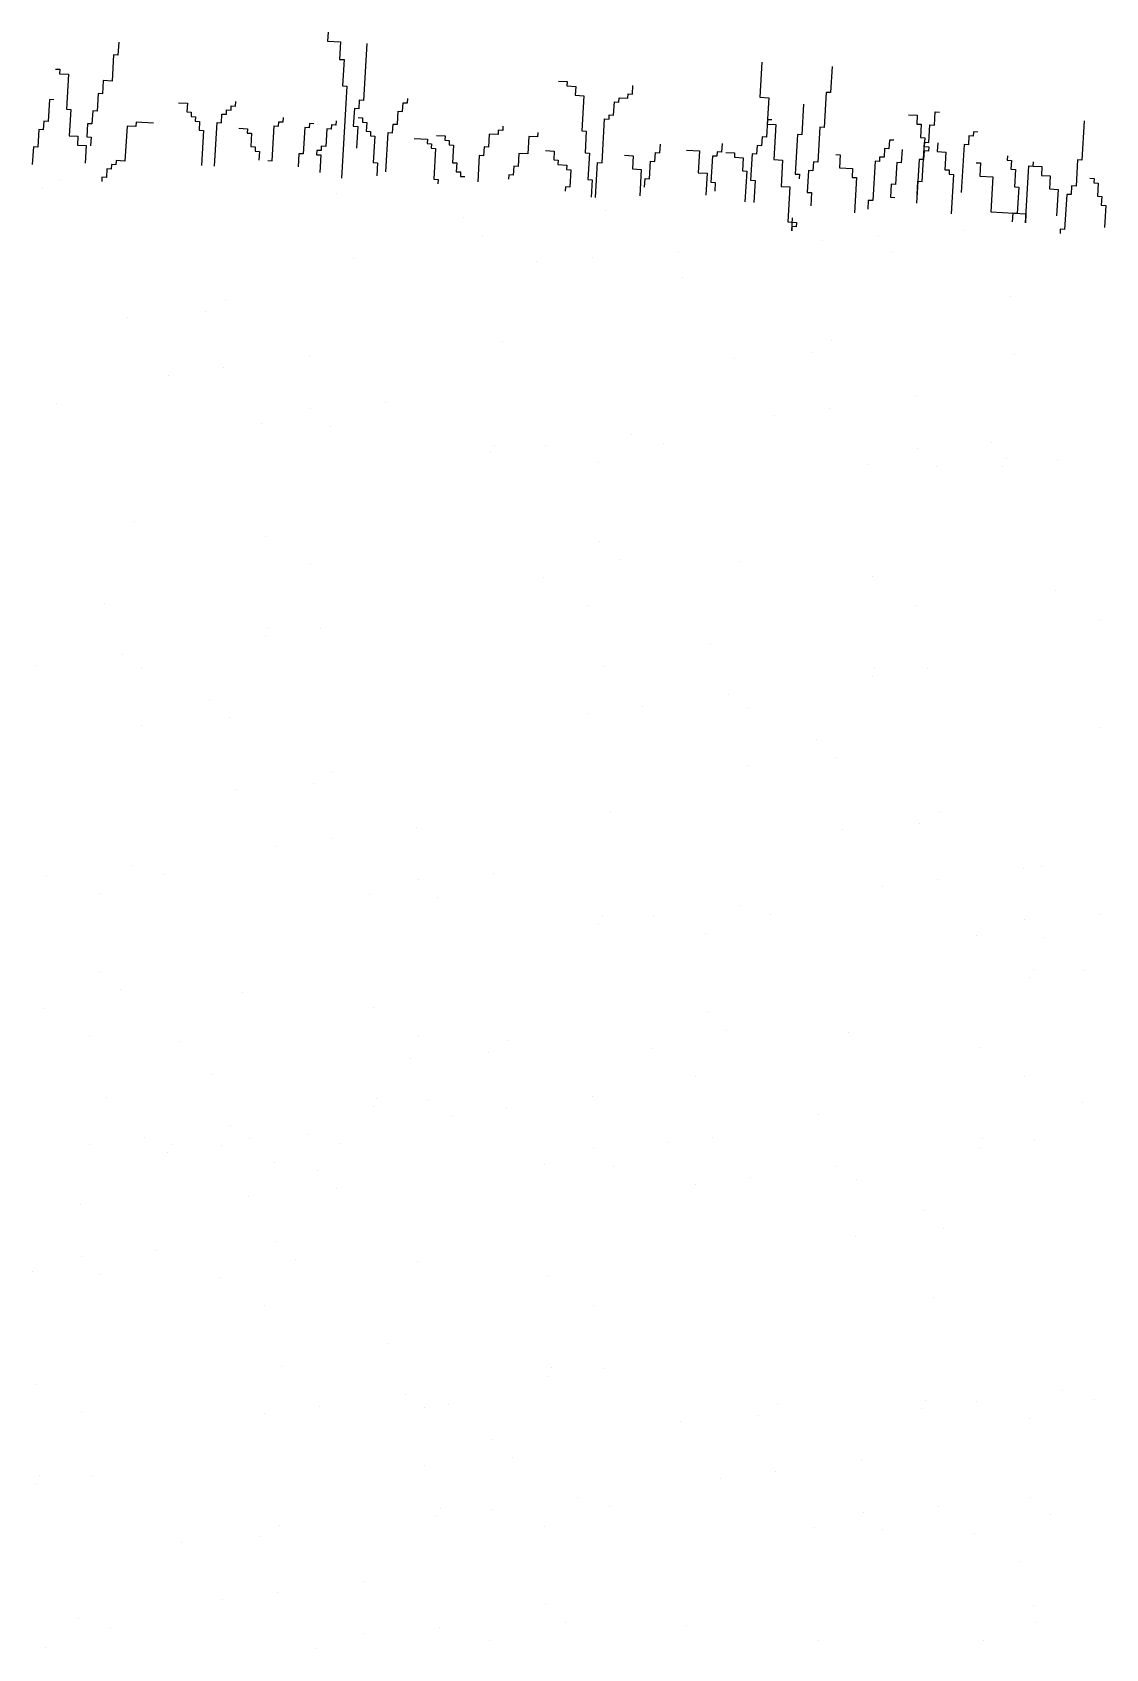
# Model space of a CAD drawing. Extents: x -45948 to -32738, y 12741 to 19047.
# Drawn here: x -41932.6 to -41729.3, y 17543.1 to 17849.2 of the extents above; entities that cross this region are included whole.
import ezdxf

# ---------------------------------------------------------------- set-up
doc = ezdxf.new("R2010")
doc.units = 0
doc.layers.add('TREE', color=3, linetype='CONTINUOUS')

msp = doc.modelspace()

# ---------------------------------------------------------------- linework, layer by layer
at = {"layer": 'TREE', "linetype": 'CONTINUOUS'}
for p, q in [((-41916.20678, 17847.33607), (-41916.35298, 17844.84759)), ((-41876.5745, 17849.16915), (-41876.67196, 17847.51016)), ((-41876.67196, 17847.51016), (-41874.18031, 17847.36378)), ((-41874.18031, 17847.36378), (-41874.37522, 17844.0461)), ((-41869.19641, 17847.07097), (-41869.82989, 17836.28846)), ((-41917.18392, 17844.89641), (-41917.47629, 17839.92005)), ((-41916.35298, 17844.84759), (-41917.18392, 17844.89641)), ((-41874.37522, 17844.0461), (-41873.54428, 17843.99728)), ((-41873.54428, 17843.99728), (-41873.83666, 17839.02063)), ((-41794.39276, 17843.5086), (-41794.78259, 17836.87325)), ((-41928.17698, 17842.21313), (-41927.34604, 17842.16431)), ((-41927.34604, 17842.16431), (-41927.39478, 17841.33482)), ((-41927.39478, 17841.33482), (-41925.73348, 17841.23722)), ((-41925.73348, 17841.23722), (-41926.1233, 17834.60187)), ((-41781.10296, 17842.72782), (-41781.39534, 17837.75117)), ((-41920.11414, 17837.57795), (-41920.30905, 17834.26028)), ((-41919.28378, 17837.52917), (-41920.11414, 17837.57795)), ((-41919.13758, 17840.01765), (-41919.28378, 17837.52917)), ((-41917.47629, 17839.92005), (-41919.13758, 17840.01765)), ((-41873.0063, 17838.97184), (-41874.0296, 17821.55398)), ((-41873.83666, 17839.02063), (-41873.0063, 17838.97184)), ((-41832.94198, 17839.94718), (-41831.28068, 17839.84958)), ((-41831.28068, 17839.84958), (-41831.3294, 17839.02038)), ((-41831.3294, 17839.02038), (-41829.6681, 17838.92278)), ((-41829.6681, 17838.92278), (-41829.76557, 17837.2638)), ((-41829.76557, 17837.2638), (-41828.10485, 17837.16623)), ((-41828.10485, 17837.16623), (-41828.49468, 17830.53088)), ((-41819.79836, 17836.67822), (-41819.74963, 17837.50771)), ((-41819.74963, 17837.50771), (-41818.91927, 17837.45893)), ((-41818.91927, 17837.45893), (-41818.82182, 17839.11762)), ((-41782.22628, 17837.79998), (-41782.61611, 17831.16463)), ((-41781.39534, 17837.75117), (-41782.22628, 17837.79998)), ((-41929.34844, 17836.45606), (-41929.59208, 17832.30889)), ((-41928.51808, 17836.40727), (-41929.34844, 17836.45606)), ((-41926.1233, 17834.60187), (-41925.29295, 17834.55309)), ((-41925.29295, 17834.55309), (-41925.58531, 17829.57672)), ((-41921.14, 17834.3091), (-41921.28618, 17831.82092)), ((-41920.30905, 17834.26028), (-41921.14, 17834.3091)), ((-41904.86158, 17835.8498), (-41903.20028, 17835.7522)), ((-41903.20028, 17835.7522), (-41903.29774, 17834.09322)), ((-41903.29774, 17834.09322), (-41902.46739, 17834.04443)), ((-41902.46739, 17834.04443), (-41902.51612, 17833.21494)), ((-41895.82219, 17833.65403), (-41895.77346, 17834.48352)), ((-41895.77346, 17834.48352), (-41894.9431, 17834.43474)), ((-41894.9431, 17834.43474), (-41894.89437, 17835.26423)), ((-41894.89437, 17835.26423), (-41894.06402, 17835.21545)), ((-41894.06402, 17835.21545), (-41894.0153, 17836.04464)), ((-41871.58865, 17834.72707), (-41871.78356, 17831.4094)), ((-41870.75829, 17834.67829), (-41871.58865, 17834.72707)), ((-41870.66083, 17836.33728), (-41870.75829, 17834.67829)), ((-41869.82989, 17836.28846), (-41870.66083, 17836.33728)), ((-41863.42892, 17831.75092), (-41863.28274, 17834.2391)), ((-41863.28274, 17834.2391), (-41862.4518, 17834.19028)), ((-41862.4518, 17834.19028), (-41862.35434, 17835.84927)), ((-41862.35434, 17835.84927), (-41861.52398, 17835.80048)), ((-41861.52398, 17835.80048), (-41861.47525, 17836.62998)), ((-41822.48552, 17833.50697), (-41822.33933, 17835.99515)), ((-41822.33933, 17835.99515), (-41821.50839, 17835.94633)), ((-41821.50839, 17835.94633), (-41821.45966, 17836.77582)), ((-41821.45966, 17836.77582), (-41819.79836, 17836.67822)), ((-41794.78259, 17836.87325), (-41793.12129, 17836.77565)), ((-41793.12129, 17836.77565), (-41793.41367, 17831.79899)), ((-41786.52542, 17835.55579), (-41786.86653, 17829.74964)), ((-41761.75331, 17831.60336), (-41761.60711, 17834.09183)), ((-41761.60711, 17834.09183), (-41760.77676, 17834.04305)), ((-41930.42244, 17832.35767), (-41930.5199, 17830.69869)), ((-41929.59208, 17832.30889), (-41930.42244, 17832.35767)), ((-41922.11653, 17831.8697), (-41922.26271, 17829.38152)), ((-41921.28618, 17831.82092), (-41922.11653, 17831.8697)), ((-41914.64098, 17831.43051), (-41915.03081, 17824.79516)), ((-41912.97968, 17831.33291), (-41914.64098, 17831.43051)), ((-41912.93095, 17832.1624), (-41912.97968, 17831.33291)), ((-41909.60894, 17831.96723), (-41912.93095, 17832.1624)), ((-41902.51612, 17833.21494), (-41901.68576, 17833.16616)), ((-41901.68576, 17833.16616), (-41901.7345, 17832.33667)), ((-41901.7345, 17832.33667), (-41900.90355, 17832.28785)), ((-41900.90355, 17832.28785), (-41901.001, 17830.62916)), ((-41898.06823, 17823.79861), (-41897.58096, 17832.09265)), ((-41897.58096, 17832.09265), (-41896.7506, 17832.04386)), ((-41896.7506, 17832.04386), (-41896.65314, 17833.70285)), ((-41896.65314, 17833.70285), (-41895.82219, 17833.65403)), ((-41893.47672, 17831.01946), (-41891.81542, 17830.92186)), ((-41887.17322, 17824.82294), (-41886.7834, 17831.45829)), ((-41886.7834, 17831.45829), (-41885.95245, 17831.40947)), ((-41885.95245, 17831.40947), (-41885.90372, 17832.23896)), ((-41885.90372, 17832.23896), (-41885.07336, 17832.19018)), ((-41885.07336, 17832.19018), (-41885.02463, 17833.01967)), ((-41880.96914, 17831.1167), (-41881.26151, 17826.14034)), ((-41880.1382, 17831.06788), (-41880.96914, 17831.1167)), ((-41880.08947, 17831.89737), (-41880.1382, 17831.06788)), ((-41879.25911, 17831.84859), (-41880.08947, 17831.89737)), ((-41875.93652, 17831.65339), (-41875.98525, 17830.8239)), ((-41875.10616, 17831.6046), (-41875.93652, 17831.65339)), ((-41875.05743, 17832.4341), (-41875.10616, 17831.6046)), ((-41871.78356, 17831.4094), (-41870.95321, 17831.36062)), ((-41870.95321, 17831.36062), (-41871.19685, 17827.21345)), ((-41870.85574, 17833.0196), (-41870.0248, 17832.97078)), ((-41870.0248, 17832.97078), (-41870.07353, 17832.14129)), ((-41870.07353, 17832.14129), (-41869.24318, 17832.09251)), ((-41869.24318, 17832.09251), (-41869.34064, 17830.43352)), ((-41864.35675, 17830.14072), (-41864.25928, 17831.7997)), ((-41864.25928, 17831.7997), (-41863.42892, 17831.75092)), ((-41843.4452, 17831.40923), (-41843.49393, 17830.57974)), ((-41824.68225, 17824.48071), (-41824.19496, 17832.77504)), ((-41824.19496, 17832.77504), (-41823.3646, 17832.72626)), ((-41823.3646, 17832.72626), (-41823.31587, 17833.55575)), ((-41823.31587, 17833.55575), (-41822.48552, 17833.50697)), ((-41793.36494, 17832.62849), (-41793.55985, 17829.31081)), ((-41793.41367, 17831.79899), (-41791.75296, 17831.70143)), ((-41792.53458, 17832.5797), (-41793.36494, 17832.62849)), ((-41791.75296, 17831.70143), (-41792.14279, 17825.06608)), ((-41783.44647, 17831.21342), (-41783.83629, 17824.57807)), ((-41782.61611, 17831.16463), (-41783.44647, 17831.21342)), ((-41766.63974, 17833.55515), (-41764.97844, 17833.45754)), ((-41764.97844, 17833.45754), (-41765.07591, 17831.79856)), ((-41765.07591, 17831.79856), (-41764.24497, 17831.74974)), ((-41764.24497, 17831.74974), (-41764.39115, 17829.26156)), ((-41762.77858, 17828.33447), (-41762.58367, 17831.65214)), ((-41762.58367, 17831.65214), (-41761.75331, 17831.60336)), ((-41733.36621, 17832.43268), (-41733.80477, 17824.96784)), ((-41931.35085, 17830.74751), (-41931.54576, 17827.42983)), ((-41930.5199, 17830.69869), (-41931.35085, 17830.74751)), ((-41925.58531, 17829.57672), (-41923.92401, 17829.47912)), ((-41923.92401, 17829.47912), (-41924.02148, 17827.82014)), ((-41922.26271, 17829.38152), (-41921.43236, 17829.33273)), ((-41921.43236, 17829.33273), (-41921.52982, 17827.67375)), ((-41901.001, 17830.62916), (-41900.17065, 17830.58038)), ((-41900.17065, 17830.58038), (-41900.56047, 17823.94503)), ((-41891.81542, 17830.92186), (-41891.86415, 17830.09237)), ((-41891.86415, 17830.09237), (-41891.0338, 17830.04358)), ((-41891.0338, 17830.04358), (-41891.17998, 17827.5554)), ((-41876.81619, 17830.87271), (-41877.01111, 17827.55504)), ((-41875.98525, 17830.8239), (-41876.81619, 17830.87271)), ((-41869.34064, 17830.43352), (-41868.5097, 17830.38471)), ((-41868.5097, 17830.38471), (-41868.55841, 17829.55551)), ((-41868.55841, 17829.55551), (-41867.72806, 17829.50672)), ((-41867.72806, 17829.50672), (-41868.02044, 17824.53007)), ((-41865.62625, 17822.7247), (-41865.18769, 17830.18954)), ((-41865.18769, 17830.18954), (-41864.35675, 17830.14072)), ((-41860.25251, 17829.06753), (-41857.76085, 17828.92115)), ((-41857.76085, 17828.92115), (-41857.80959, 17828.09166)), ((-41857.80959, 17828.09166), (-41856.97864, 17828.04284)), ((-41856.97864, 17828.04284), (-41857.02738, 17827.21335)), ((-41856.05084, 17829.65275), (-41854.38954, 17829.55514)), ((-41854.38954, 17829.55514), (-41854.43826, 17828.72595)), ((-41854.43826, 17828.72595), (-41853.60731, 17828.67713)), ((-41853.60731, 17828.67713), (-41853.65605, 17827.84764)), ((-41846.0349, 17829.89666), (-41846.18108, 17827.40848)), ((-41844.3736, 17829.79906), (-41846.0349, 17829.89666)), ((-41844.32487, 17830.62855), (-41844.3736, 17829.79906)), ((-41843.49393, 17830.57974), (-41844.32487, 17830.62855)), ((-41838.55935, 17829.45747), (-41838.75427, 17826.1398)), ((-41836.89805, 17829.35987), (-41838.55935, 17829.45747)), ((-41836.84932, 17830.18936), (-41836.89805, 17829.35987)), ((-41828.49468, 17830.53088), (-41827.66374, 17830.48206)), ((-41827.66374, 17830.48206), (-41827.90739, 17826.3349)), ((-41813.73849, 17826.33483), (-41813.64105, 17827.99352)), ((-41801.96381, 17828.13983), (-41802.06128, 17826.48085)), ((-41794.39079, 17829.35963), (-41794.48826, 17827.70065)), ((-41793.55985, 17829.31081), (-41794.39079, 17829.35963)), ((-41787.69689, 17829.79842), (-41788.13545, 17822.33358)), ((-41786.86653, 17829.74964), (-41787.69689, 17829.79842)), ((-41770.25413, 17828.77366), (-41770.35158, 17827.11497)), ((-41769.42377, 17828.72487), (-41770.25413, 17828.77366)), ((-41764.39115, 17829.26156), (-41763.56079, 17829.21278)), ((-41764.04808, 17820.91844), (-41763.60952, 17828.38329)), ((-41763.56079, 17829.21278), (-41763.65824, 17827.55409)), ((-41763.60952, 17828.38329), (-41762.77858, 17828.33447)), ((-41761.11787, 17828.2369), (-41761.21532, 17826.57821)), ((-41756.13397, 17827.9441), (-41756.66998, 17818.82056)), ((-41755.30362, 17827.89531), (-41756.13397, 17827.9441)), ((-41755.20615, 17829.5543), (-41755.30362, 17827.89531)), ((-41754.37521, 17829.50548), (-41755.20615, 17829.5543)), ((-41754.32648, 17830.33497), (-41754.37521, 17829.50548)), ((-41753.49612, 17830.28619), (-41754.32648, 17830.33497)), ((-41932.37612, 17827.47862), (-41932.57103, 17824.16094)), ((-41931.54576, 17827.42983), (-41932.37612, 17827.47862)), ((-41924.02148, 17827.82014), (-41922.36018, 17827.72253)), ((-41922.36018, 17827.72253), (-41922.55509, 17824.40486)), ((-41916.69211, 17824.89276), (-41916.74084, 17824.06327)), ((-41915.03081, 17824.79516), (-41916.69211, 17824.89276)), ((-41891.17998, 17827.5554), (-41890.34904, 17827.50658)), ((-41890.34904, 17827.50658), (-41890.39777, 17826.67709)), ((-41890.39777, 17826.67709), (-41889.56741, 17826.62831)), ((-41889.56741, 17826.62831), (-41889.66488, 17824.96932)), ((-41888.00358, 17824.87172), (-41887.17322, 17824.82294)), ((-41882.09186, 17826.18912), (-41882.23806, 17823.70064)), ((-41881.26151, 17826.14034), (-41882.09186, 17826.18912)), ((-41878.72053, 17826.82341), (-41878.76927, 17825.99392)), ((-41878.76927, 17825.99392), (-41877.93891, 17825.94513)), ((-41877.89018, 17826.77462), (-41878.72053, 17826.82341)), ((-41877.93891, 17825.94513), (-41878.13382, 17822.62746)), ((-41877.84146, 17827.60382), (-41877.89018, 17826.77462)), ((-41877.01111, 17827.55504), (-41877.84146, 17827.60382)), ((-41857.02738, 17827.21335), (-41856.19702, 17827.16456)), ((-41856.19702, 17827.16456), (-41856.53812, 17821.35871)), ((-41853.65605, 17827.84764), (-41852.82569, 17827.79885)), ((-41852.82569, 17827.79885), (-41853.0206, 17824.48118)), ((-41847.93926, 17825.84706), (-41848.23162, 17820.8707)), ((-41847.1089, 17825.79828), (-41847.93926, 17825.84706)), ((-41847.01144, 17827.45726), (-41847.1089, 17825.79828)), ((-41846.18108, 17827.40848), (-41847.01144, 17827.45726)), ((-41840.41556, 17826.2374), (-41840.56174, 17823.74922)), ((-41838.75427, 17826.1398), (-41840.41556, 17826.2374)), ((-41835.38294, 17826.77409), (-41833.72164, 17826.67649)), ((-41833.72164, 17826.67649), (-41833.8191, 17825.0175)), ((-41833.8191, 17825.0175), (-41832.98875, 17824.96872)), ((-41832.98875, 17824.96872), (-41833.03746, 17824.13952)), ((-41827.90739, 17826.3349), (-41827.07703, 17826.28611)), ((-41827.07703, 17826.28611), (-41827.36941, 17821.30946)), ((-41820.43184, 17825.89571), (-41818.77054, 17825.79811)), ((-41818.77054, 17825.79811), (-41818.91672, 17823.30992)), ((-41814.66632, 17824.72463), (-41814.56885, 17826.38361)), ((-41814.56885, 17826.38361), (-41813.73849, 17826.33483)), ((-41808.70588, 17826.87122), (-41806.21423, 17826.72484)), ((-41806.21423, 17826.72484), (-41806.45786, 17822.57796)), ((-41803.77129, 17825.74925), (-41804.06367, 17820.7726)), ((-41802.94035, 17825.70044), (-41803.77129, 17825.74925)), ((-41802.89163, 17826.52963), (-41802.94035, 17825.70044)), ((-41802.06128, 17826.48085), (-41802.89163, 17826.52963)), ((-41801.23033, 17826.43203), (-41799.56904, 17826.33443)), ((-41799.56904, 17826.33443), (-41799.61775, 17825.50523)), ((-41799.61775, 17825.50523), (-41797.95704, 17825.40767)), ((-41797.95704, 17825.40767), (-41798.10324, 17822.91919)), ((-41796.24702, 17826.13926), (-41796.53939, 17821.1629)), ((-41795.41608, 17826.09044), (-41796.24702, 17826.13926)), ((-41795.31862, 17827.74943), (-41795.41608, 17826.09044)), ((-41794.48826, 17827.70065), (-41795.31862, 17827.74943)), ((-41792.14279, 17825.06608), (-41790.48149, 17824.96848)), ((-41790.48149, 17824.96848), (-41790.77387, 17819.99182)), ((-41780.41683, 17826.04159), (-41779.58589, 17825.99277)), ((-41779.58589, 17825.99277), (-41779.73207, 17823.50459)), ((-41772.11034, 17825.55358), (-41772.15908, 17824.72409)), ((-41771.27999, 17825.5048), (-41772.11034, 17825.55358)), ((-41771.18252, 17827.16378), (-41771.27999, 17825.5048)), ((-41770.35158, 17827.11497), (-41771.18252, 17827.16378)), ((-41767.85992, 17826.96858), (-41768.00612, 17824.48011)), ((-41764.63479, 17825.11439), (-41765.12209, 17816.82006)), ((-41763.80444, 17825.06561), (-41764.63479, 17825.11439)), ((-41763.70697, 17826.72459), (-41763.80444, 17825.06561)), ((-41762.87603, 17826.67578), (-41763.70697, 17826.72459)), ((-41763.65824, 17827.55409), (-41762.8273, 17827.50527)), ((-41762.8273, 17827.50527), (-41762.87603, 17826.67578)), ((-41761.21532, 17826.57821), (-41759.55402, 17826.48061)), ((-41759.55402, 17826.48061), (-41759.74893, 17823.16293)), ((-41747.92551, 17825.79743), (-41747.97425, 17824.96794)), ((-41747.97425, 17824.96794), (-41747.14331, 17824.91912)), ((-41747.14331, 17824.91912), (-41747.24077, 17823.26014)), ((-41734.63571, 17825.01665), (-41734.92809, 17820.04)), ((-41733.80477, 17824.96784), (-41734.63571, 17825.01665)), ((-41918.45087, 17823.33138), (-41918.54832, 17821.67269)), ((-41917.61993, 17823.28256), (-41918.45087, 17823.33138)), ((-41917.5712, 17824.11205), (-41917.61993, 17823.28256)), ((-41916.74084, 17824.06327), (-41917.5712, 17824.11205)), ((-41868.02044, 17824.53007), (-41867.1895, 17824.48125)), ((-41867.1895, 17824.48125), (-41867.33568, 17821.99307)), ((-41853.0206, 17824.48118), (-41852.19025, 17824.43239)), ((-41852.19025, 17824.43239), (-41852.28771, 17822.77341)), ((-41852.28771, 17822.77341), (-41851.45677, 17822.72459)), ((-41851.45677, 17822.72459), (-41851.5055, 17821.8951)), ((-41851.5055, 17821.8951), (-41850.67515, 17821.84632)), ((-41842.31992, 17822.1878), (-41842.36866, 17821.35831)), ((-41841.48957, 17822.13902), (-41842.31992, 17822.1878)), ((-41841.3921, 17823.798), (-41841.48957, 17822.13902)), ((-41840.56174, 17823.74922), (-41841.3921, 17823.798)), ((-41833.03746, 17824.13952), (-41831.37616, 17824.04192)), ((-41831.37616, 17824.04192), (-41831.4249, 17823.21243)), ((-41831.4249, 17823.21243), (-41830.59395, 17823.16361)), ((-41830.59395, 17823.16361), (-41830.78887, 17819.84593)), ((-41825.90302, 17817.89418), (-41825.5132, 17824.52953)), ((-41825.5132, 17824.52953), (-41824.68225, 17824.48071)), ((-41818.91672, 17823.30992), (-41817.25601, 17823.21236)), ((-41817.25601, 17823.21236), (-41817.54838, 17818.2357)), ((-41815.69217, 17821.45577), (-41815.49726, 17824.77345)), ((-41815.49726, 17824.77345), (-41814.66632, 17824.72463)), ((-41806.45786, 17822.57796), (-41804.79656, 17822.48036)), ((-41804.79656, 17822.48036), (-41805.04021, 17818.3332)), ((-41798.10324, 17822.91919), (-41797.27229, 17822.87037)), ((-41797.27229, 17822.87037), (-41797.61339, 17817.06452)), ((-41788.13545, 17822.33358), (-41787.30509, 17822.2848)), ((-41787.30509, 17822.2848), (-41787.35381, 17821.4556)), ((-41785.59506, 17823.01669), (-41785.83871, 17818.86952)), ((-41784.7647, 17822.9679), (-41785.59506, 17823.01669)), ((-41784.66724, 17824.62689), (-41784.7647, 17822.9679)), ((-41783.83629, 17824.57807), (-41784.66724, 17824.62689)), ((-41779.73207, 17823.50459), (-41777.24042, 17823.35821)), ((-41777.24042, 17823.35821), (-41777.33788, 17821.69922)), ((-41772.99002, 17824.77291), (-41773.42858, 17817.30807)), ((-41772.15908, 17824.72409), (-41772.99002, 17824.77291)), ((-41768.83648, 17824.52889), (-41769.08011, 17820.38202)), ((-41768.00612, 17824.48011), (-41768.83648, 17824.52889)), ((-41759.74893, 17823.16293), (-41758.91799, 17823.11412)), ((-41758.91799, 17823.11412), (-41758.96672, 17822.28462)), ((-41758.96672, 17822.28462), (-41758.13637, 17822.23584)), ((-41758.13637, 17822.23584), (-41758.57493, 17814.771)), ((-41753.83723, 17824.48004), (-41753.00629, 17824.43122)), ((-41753.00629, 17824.43122), (-41753.15247, 17821.94304)), ((-41753.15247, 17821.94304), (-41750.66082, 17821.79665)), ((-41750.66082, 17821.79665), (-41751.05064, 17815.1613)), ((-41747.24077, 17823.26014), (-41746.41041, 17823.21135)), ((-41746.41041, 17823.21135), (-41746.60533, 17819.89368)), ((-41744.5035, 17813.11195), (-41743.87003, 17823.89446)), ((-41743.87003, 17823.89446), (-41743.03908, 17823.84564)), ((-41743.03908, 17823.84564), (-41742.99035, 17824.67514)), ((-41743.03908, 17823.84564), (-41741.37779, 17823.74804)), ((-41741.37779, 17823.74804), (-41741.47523, 17822.08935)), ((-41741.47523, 17822.08935), (-41739.81394, 17821.99175)), ((-41739.81394, 17821.99175), (-41739.96013, 17819.50327)), ((-41930.73518, 17819.54437), (-41930.73518, 17819.54437)), ((-41927.33759, 17821.10321), (-41927.33759, 17821.10321)), ((-41919.37868, 17821.72147), (-41919.42741, 17820.89198)), ((-41918.54832, 17821.67269), (-41919.37868, 17821.72147)), ((-41875.03672, 17818.69944), (-41875.03672, 17818.69944)), ((-41856.53812, 17821.35871), (-41855.70717, 17821.30989)), ((-41855.70717, 17821.30989), (-41855.75591, 17820.4804)), ((-41831.61981, 17819.89475), (-41831.66854, 17819.06526)), ((-41830.78887, 17819.84593), (-41831.61981, 17819.89475)), ((-41827.36941, 17821.30946), (-41826.53847, 17821.26064)), ((-41826.53847, 17821.26064), (-41826.73338, 17817.94296)), ((-41816.61999, 17819.84557), (-41816.52253, 17821.50456)), ((-41816.52253, 17821.50456), (-41815.69217, 17821.45577)), ((-41804.06367, 17820.7726), (-41803.23273, 17820.72378)), ((-41803.23273, 17820.72378), (-41803.33019, 17819.06479)), ((-41796.53939, 17821.1629), (-41795.70844, 17821.11408)), ((-41795.70844, 17821.11408), (-41795.95209, 17816.96691)), ((-41790.77387, 17819.99182), (-41789.11257, 17819.89422)), ((-41789.11257, 17819.89422), (-41789.5024, 17813.25887)), ((-41785.83871, 17818.86952), (-41785.00835, 17818.82074)), ((-41785.00835, 17818.82074), (-41785.15453, 17816.33256)), ((-41777.33788, 17821.69922), (-41776.50694, 17821.6504)), ((-41776.50694, 17821.6504), (-41776.89677, 17815.01506)), ((-41769.91105, 17820.43083), (-41770.05725, 17817.94236)), ((-41769.08011, 17820.38202), (-41769.91105, 17820.43083)), ((-41765.02462, 17818.47905), (-41764.87844, 17820.96723)), ((-41764.87844, 17820.96723), (-41764.04808, 17820.91844)), ((-41746.60533, 17819.89368), (-41745.77439, 17819.84486)), ((-41745.77439, 17819.84486), (-41746.06675, 17814.8685)), ((-41739.96013, 17819.50327), (-41738.29942, 17819.40571)), ((-41738.29942, 17819.40571), (-41738.59178, 17814.42934)), ((-41735.75845, 17820.08878), (-41735.8559, 17818.43009)), ((-41734.92809, 17820.04), (-41735.75845, 17820.08878)), ((-41732.33897, 17821.55259), (-41731.50803, 17821.50378)), ((-41731.50803, 17821.50378), (-41731.55676, 17820.67428)), ((-41731.55676, 17820.67428), (-41730.72641, 17820.6255)), ((-41730.72641, 17820.6255), (-41730.87259, 17818.13732)), ((-41774.25893, 17817.35685), (-41774.35638, 17815.69816)), ((-41773.42858, 17817.30807), (-41774.25893, 17817.35685)), ((-41770.05725, 17817.94236), (-41769.22631, 17817.89354)), ((-41736.68684, 17818.47891), (-41737.07668, 17811.84327)), ((-41735.8559, 17818.43009), (-41736.68684, 17818.47891)), ((-41730.87259, 17818.13732), (-41730.04165, 17818.0885)), ((-41730.04165, 17818.0885), (-41730.13911, 17816.42952)), ((-41730.13911, 17816.42952), (-41729.30875, 17816.38073)), ((-41729.30875, 17816.38073), (-41729.5524, 17812.23357)), ((-41850.88424, 17814.16451), (-41850.88424, 17814.16451)), ((-41823.97738, 17815.45389), (-41823.97738, 17815.45389)), ((-41789.5024, 17813.25887), (-41787.8411, 17813.16127)), ((-41788.76892, 17811.55107), (-41788.62272, 17814.03954)), ((-41787.8411, 17813.16127), (-41787.88983, 17812.33177)), ((-41751.05064, 17815.1613), (-41744.40604, 17814.77093)), ((-41746.89769, 17814.91732), (-41746.99516, 17813.25833)), ((-41746.06675, 17814.8685), (-41746.89769, 17814.91732)), ((-41744.40604, 17814.77093), (-41744.5035, 17813.11195)), ((-41847.40231, 17810.57617), (-41847.40231, 17810.57617)), ((-41788.72019, 17812.38056), (-41788.76892, 17811.55107)), ((-41787.88983, 17812.33177), (-41788.72019, 17812.38056)), ((-41782.88168, 17809.69547), (-41782.88168, 17809.69547)), ((-41772.40905, 17810.45309), (-41772.40905, 17810.45309)), ((-41756.05179, 17811.63642), (-41756.05179, 17811.63642)), ((-41737.90704, 17811.89205), (-41737.95576, 17811.06285)), ((-41737.07668, 17811.84327), (-41737.90704, 17811.89205)), ((-41826.56751, 17806.53512), (-41826.56751, 17806.53512)), ((-41810.21026, 17807.71845), (-41810.21026, 17807.71845)), ((-41769.91907, 17807.63637), (-41769.91907, 17807.63637)), ((-41871.67638, 17806.29649), (-41871.67638, 17806.29649)), ((-41837.04014, 17805.7775), (-41837.04014, 17805.7775)), ((-41809.49411, 17802.75664), (-41809.49411, 17802.75664)), ((-41896.05357, 17798.41946), (-41896.05357, 17798.41946)), ((-41747.31185, 17799.2168), (-41747.31185, 17799.2168)), ((-41914.49141, 17795.08307), (-41914.49141, 17795.08307)), ((-41899.77846, 17796.22665), (-41899.77846, 17796.22665)), ((-41843.49738, 17790.65984), (-41843.49738, 17790.65984)), ((-41784.93943, 17788.58021), (-41784.93943, 17788.58021)), ((-41781.21454, 17790.77302), (-41781.21454, 17790.77302)), ((-41746.52198, 17788.11103), (-41746.52198, 17788.11103)), ((-41896.41095, 17785.63992), (-41896.41095, 17785.63992)), ((-41880.15126, 17787.78054), (-41880.15126, 17787.78054)), ((-41799.65238, 17787.43663), (-41799.65238, 17787.43663)), ((-41906.82112, 17784.26939), (-41906.82112, 17784.26939)), ((-41927.97431, 17778.96349), (-41927.97431, 17778.96349)), ((-41865.69148, 17779.07668), (-41865.69148, 17779.07668)), ((-41765.31223, 17780.13411), (-41765.31223, 17780.13411)), ((-41879.87197, 17777.98571), (-41879.87197, 17777.98571)), ((-41791.9821, 17776.62295), (-41791.9821, 17776.62295)), ((-41781.57192, 17777.99348), (-41781.57192, 17777.99348)), ((-41889.1136, 17775.05295), (-41889.1136, 17775.05295)), ((-41876.18559, 17774.60776), (-41876.18559, 17774.60776)), ((-41819.14769, 17773.04653), (-41819.14769, 17773.04653)), ((-41845.06196, 17771.0267), (-41845.06196, 17771.0267)), ((-41835.40738, 17770.9059), (-41835.40738, 17770.9059)), ((-41813.13529, 17771.31705), (-41813.13529, 17771.31705)), ((-41765.03294, 17770.33927), (-41765.03294, 17770.33927)), ((-41750.85245, 17771.43024), (-41750.85245, 17771.43024)), ((-41845.81755, 17769.53538), (-41845.81755, 17769.53538)), ((-41825.43637, 17767.65189), (-41825.43637, 17767.65189)), ((-41774.27457, 17767.40651), (-41774.27457, 17767.40651)), ((-41761.34656, 17766.96132), (-41761.34656, 17766.96132)), ((-41748.84215, 17766.98656), (-41748.84215, 17766.98656)), ((-41748.08657, 17768.47788), (-41748.08657, 17768.47788)), ((-41738.43198, 17768.35709), (-41738.43198, 17768.35709)), ((-41913.23154, 17756.5466), (-41913.23154, 17756.5466)), ((-41888.33492, 17753.71041), (-41888.33492, 17753.71041)), ((-41825.15548, 17752.78576), (-41825.15548, 17752.78576)), ((-41879.901, 17748.33742), (-41879.901, 17748.33742)), ((-41821.46909, 17749.40781), (-41821.46909, 17749.40781)), ((-41798.39252, 17748.90016), (-41798.39252, 17748.90016)), ((-41835.77872, 17745.95079), (-41835.77872, 17745.95079)), ((-41773.49589, 17746.06397), (-41773.49589, 17746.06397)), ((-41738.80333, 17743.40198), (-41738.80333, 17743.40198)), ((-41918.90837, 17741.11032), (-41918.90837, 17741.11032)), ((-41827.34481, 17740.5778), (-41827.34481, 17740.5778)), ((-41765.06197, 17740.69098), (-41765.06197, 17740.69098)), ((-41887.85374, 17736.51647), (-41887.85374, 17736.51647)), ((-41877.97103, 17736.28457), (-41877.97103, 17736.28457)), ((-41730.36941, 17738.02898), (-41730.36941, 17738.02898)), ((-41888.3812, 17734.91404), (-41888.3812, 17734.91404)), ((-41804.06934, 17733.46388), (-41804.06934, 17733.46388)), ((-41915.54679, 17731.33762), (-41915.54679, 17731.33762)), ((-41931.80649, 17729.19699), (-41931.80649, 17729.19699)), ((-41911.82175, 17728.88145), (-41911.82175, 17728.88145)), ((-41824.1765, 17729.11541), (-41824.1765, 17729.11541)), ((-41773.54217, 17727.2676), (-41773.54217, 17727.2676)), ((-41773.01471, 17728.87003), (-41773.01471, 17728.87003)), ((-41763.132, 17728.63813), (-41763.132, 17728.63813)), ((-41899.00188, 17722.86939), (-41899.00188, 17722.86939)), ((-41816.96746, 17721.55055), (-41816.96746, 17721.55055)), ((-41800.70776, 17723.69118), (-41800.70776, 17723.69118)), ((-41796.98272, 17721.23501), (-41796.98272, 17721.23501)), ((-41911.97168, 17718.01012), (-41911.97168, 17718.01012)), ((-41895.3155, 17719.49143), (-41895.3155, 17719.49143)), ((-41827.37763, 17720.18003), (-41827.37763, 17720.18003)), ((-41784.16286, 17715.22295), (-41784.16286, 17715.22295)), ((-41730.40223, 17717.63122), (-41730.40223, 17717.63122)), ((-41780.47647, 17711.84499), (-41780.47647, 17711.84499)), ((-41875.63772, 17709.21121), (-41875.63772, 17709.21121)), ((-41797.13265, 17710.36368), (-41797.13265, 17710.36368)), ((-41894.07556, 17705.87483), (-41894.07556, 17705.87483)), ((-41879.36261, 17707.0184), (-41879.36261, 17707.0184)), ((-41823.08152, 17701.45159), (-41823.08152, 17701.45159)), ((-41764.52358, 17699.37196), (-41764.52358, 17699.37196)), ((-41760.79869, 17701.56477), (-41760.79869, 17701.56477)), ((-41875.9951, 17696.43167), (-41875.9951, 17696.43167)), ((-41859.7354, 17698.5723), (-41859.7354, 17698.5723)), ((-41779.23653, 17698.22839), (-41779.23653, 17698.22839)), ((-41886.40527, 17695.06114), (-41886.40527, 17695.06114)), ((-41913.57086, 17691.48473), (-41913.57086, 17691.48473)), ((-41744.89638, 17690.92586), (-41744.89638, 17690.92586)), ((-41741.41811, 17691.25634), (-41741.41811, 17691.25634)), ((-41929.83056, 17689.3441), (-41929.83056, 17689.3441)), ((-41907.55846, 17689.75525), (-41907.55846, 17689.75525)), ((-41859.45612, 17688.77746), (-41859.45612, 17688.77746)), ((-41845.27562, 17689.86843), (-41845.27562, 17689.86843)), ((-41771.56624, 17687.4147), (-41771.56624, 17687.4147)), ((-41761.15607, 17688.78523), (-41761.15607, 17688.78523)), ((-41919.85954, 17686.09008), (-41919.85954, 17686.09008)), ((-41868.69775, 17685.8447), (-41868.69775, 17685.8447)), ((-41855.76973, 17685.39951), (-41855.76973, 17685.39951)), ((-41824.64611, 17681.81845), (-41824.64611, 17681.81845)), ((-41814.99153, 17681.69766), (-41814.99153, 17681.69766)), ((-41798.73183, 17683.83829), (-41798.73183, 17683.83829)), ((-41792.71943, 17682.10881), (-41792.71943, 17682.10881)), ((-41744.61709, 17681.13102), (-41744.61709, 17681.13102)), ((-41730.4366, 17682.22199), (-41730.4366, 17682.22199)), ((-41825.4017, 17680.32713), (-41825.4017, 17680.32713)), ((-41805.02051, 17678.44364), (-41805.02051, 17678.44364)), ((-41753.85872, 17678.19826), (-41753.85872, 17678.19826)), ((-41740.9307, 17677.75307), (-41740.9307, 17677.75307)), ((-41919.57865, 17671.22395), (-41919.57865, 17671.22395)), ((-41743.73829, 17670.13188), (-41743.73829, 17670.13188)), ((-41742.9827, 17671.6232), (-41742.9827, 17671.6232)), ((-41733.32812, 17671.5024), (-41733.32812, 17671.5024)), ((-41915.89226, 17667.846), (-41915.89226, 17667.846)), ((-41892.81569, 17667.33835), (-41892.81569, 17667.33835)), ((-41930.2019, 17664.38898), (-41930.2019, 17664.38898)), ((-41867.91906, 17664.50216), (-41867.91906, 17664.50216)), ((-41804.73962, 17663.57751), (-41804.73962, 17663.57751)), ((-41801.05324, 17660.19956), (-41801.05324, 17660.19956)), ((-41777.97666, 17659.69191), (-41777.97666, 17659.69191)), ((-41921.76799, 17659.01599), (-41921.76799, 17659.01599)), ((-41904.74494, 17658.12177), (-41904.74494, 17658.12177)), ((-41859.48515, 17659.12917), (-41859.48515, 17659.12917)), ((-41842.4621, 17658.23495), (-41842.4621, 17658.23495)), ((-41815.36287, 17656.74254), (-41815.36287, 17656.74254)), ((-41753.08003, 17656.85572), (-41753.08003, 17656.85572)), ((-41860.89994, 17654.89856), (-41860.89994, 17654.89856)), ((-41846.18699, 17656.04213), (-41846.18699, 17656.04213)), ((-41898.49252, 17651.90207), (-41898.49252, 17651.90207)), ((-41806.92896, 17651.36955), (-41806.92896, 17651.36955)), ((-41744.64612, 17651.48273), (-41744.64612, 17651.48273)), ((-41918.59967, 17647.55361), (-41918.59967, 17647.55361)), ((-41867.43788, 17647.30822), (-41867.43788, 17647.30822)), ((-41826.55979, 17647.59603), (-41826.55979, 17647.59603)), ((-41867.96535, 17645.70579), (-41867.96535, 17645.70579)), ((-41857.55518, 17647.07632), (-41857.55518, 17647.07632)), ((-41842.81948, 17645.4554), (-41842.81948, 17645.4554)), ((-41783.65349, 17644.25563), (-41783.65349, 17644.25563)), ((-41733.69946, 17646.54729), (-41733.69946, 17646.54729)), ((-41895.13094, 17642.12938), (-41895.13094, 17642.12938)), ((-41853.22966, 17644.08488), (-41853.22966, 17644.08488)), ((-41921.80081, 17638.61822), (-41921.80081, 17638.61822)), ((-41911.39063, 17639.98875), (-41911.39063, 17639.98875)), ((-41906.30952, 17638.48862), (-41906.30952, 17638.48862)), ((-41896.65494, 17638.36783), (-41896.65494, 17638.36783)), ((-41891.40589, 17639.6732), (-41891.40589, 17639.6732)), ((-41880.39524, 17640.50846), (-41880.39524, 17640.50846)), ((-41874.38284, 17638.77898), (-41874.38284, 17638.77898)), ((-41812.10001, 17638.89216), (-41812.10001, 17638.89216)), ((-41803.76065, 17639.90717), (-41803.76065, 17639.90717)), ((-41752.59885, 17639.66178), (-41752.59885, 17639.66178)), ((-41742.71615, 17639.42988), (-41742.71615, 17639.42988)), ((-41907.06511, 17636.9973), (-41907.06511, 17636.9973)), ((-41886.68393, 17635.11381), (-41886.68393, 17635.11381)), ((-41826.2805, 17637.8012), (-41826.2805, 17637.8012)), ((-41753.12632, 17638.05935), (-41753.12632, 17638.05935)), ((-41878.58603, 17633.66114), (-41878.58603, 17633.66114)), ((-41835.52213, 17634.86843), (-41835.52213, 17634.86843)), ((-41822.59412, 17634.42325), (-41822.59412, 17634.42325)), ((-41796.55161, 17632.34231), (-41796.55161, 17632.34231)), ((-41780.29191, 17634.48294), (-41780.29191, 17634.48294)), ((-41776.56687, 17632.02676), (-41776.56687, 17632.02676)), ((-41874.89965, 17630.28319), (-41874.89965, 17630.28319)), ((-41806.96178, 17630.97178), (-41806.96178, 17630.97178)), ((-41923.53499, 17627.20563), (-41923.53499, 17627.20563)), ((-41891.55582, 17628.80188), (-41891.55582, 17628.80188)), ((-41763.747, 17626.0147), (-41763.747, 17626.0147)), ((-41886.40304, 17620.24769), (-41886.40304, 17620.24769)), ((-41776.7168, 17621.15544), (-41776.7168, 17621.15544)), ((-41760.06062, 17622.63675), (-41760.06062, 17622.63675)), ((-41923.25571, 17617.4108), (-41923.25571, 17617.4108)), ((-41909.07521, 17618.50176), (-41909.07521, 17618.50176)), ((-41882.71665, 17616.86974), (-41882.71665, 17616.86974)), ((-41932.49734, 17614.47804), (-41932.49734, 17614.47804)), ((-41919.56932, 17614.03285), (-41919.56932, 17614.03285)), ((-41859.64007, 17616.36209), (-41859.64007, 17616.36209)), ((-41897.02628, 17613.41272), (-41897.02628, 17613.41272)), ((-41834.74345, 17613.5259), (-41834.74345, 17613.5259)), ((-41888.59237, 17608.03972), (-41888.59237, 17608.03972)), ((-41826.30953, 17608.1529), (-41826.30953, 17608.1529)), ((-41761.83397, 17609.69442), (-41761.83397, 17609.69442)), ((-41865.3169, 17600.92581), (-41865.3169, 17600.92581)), ((-41885.42406, 17596.57734), (-41885.42406, 17596.57734)), ((-41834.26227, 17596.33196), (-41834.26227, 17596.33196)), ((-41824.37956, 17596.10005), (-41824.37956, 17596.10005)), ((-41931.71865, 17593.1355), (-41931.71865, 17593.1355)), ((-41834.78973, 17594.72953), (-41834.78973, 17594.72953)), ((-41861.95532, 17591.15311), (-41861.95532, 17591.15311)), ((-41853.7053, 17589.30402), (-41853.7053, 17589.30402)), ((-41791.42247, 17589.41721), (-41791.42247, 17589.41721)), ((-41763.39855, 17590.06128), (-41763.39855, 17590.06128)), ((-41753.74397, 17589.94049), (-41753.74397, 17589.94049)), ((-41737.48427, 17592.08112), (-41737.48427, 17592.08112)), ((-41731.47187, 17590.35164), (-41731.47187, 17590.35164)), ((-41923.28474, 17587.76251), (-41923.28474, 17587.76251)), ((-41888.62519, 17587.64196), (-41888.62519, 17587.64196)), ((-41878.21502, 17589.01248), (-41878.21502, 17589.01248)), ((-41858.23028, 17588.69694), (-41858.23028, 17588.69694)), ((-41809.86031, 17586.08082), (-41809.86031, 17586.08082)), ((-41795.14736, 17587.22439), (-41795.14736, 17587.22439)), ((-41764.15414, 17588.56996), (-41764.15414, 17588.56996)), ((-41743.77295, 17586.68647), (-41743.77295, 17586.68647)), ((-41845.41042, 17582.68487), (-41845.41042, 17582.68487)), ((-41858.38021, 17577.82561), (-41858.38021, 17577.82561)), ((-41841.72403, 17579.30692), (-41841.72403, 17579.30692)), ((-41775.52016, 17578.77829), (-41775.52016, 17578.77829)), ((-41931.76494, 17574.33913), (-41931.76494, 17574.33913)), ((-41931.23747, 17575.94156), (-41931.23747, 17575.94156)), ((-41921.35477, 17575.70966), (-41921.35477, 17575.70966)), ((-41802.19002, 17575.26714), (-41802.19002, 17575.26714)), ((-41791.77985, 17576.63766), (-41791.77985, 17576.63766)), ((-41829.35561, 17571.69072), (-41829.35561, 17571.69072)), ((-41743.49206, 17571.82034), (-41743.49206, 17571.82034)), ((-41856.02548, 17568.17956), (-41856.02548, 17568.17956)), ((-41855.26989, 17569.67088), (-41855.26989, 17569.67088)), ((-41845.61531, 17569.55009), (-41845.61531, 17569.55009)), ((-41823.34321, 17569.96124), (-41823.34321, 17569.96124)), ((-41775.24087, 17568.98346), (-41775.24087, 17568.98346)), ((-41761.06037, 17570.07442), (-41761.06037, 17570.07442)), ((-41739.80568, 17568.44239), (-41739.80568, 17568.44239)), ((-41885.84564, 17566.47789), (-41885.84564, 17566.47789)), ((-41835.64429, 17566.29607), (-41835.64429, 17566.29607)), ((-41784.4825, 17566.05069), (-41784.4825, 17566.05069)), ((-41771.55448, 17565.60551), (-41771.55448, 17565.60551)), ((-41754.11531, 17564.98537), (-41754.11531, 17564.98537)), ((-41904.28349, 17563.1415), (-41904.28349, 17563.1415)), ((-41889.57053, 17564.28507), (-41889.57053, 17564.28507)), ((-41745.6814, 17559.61238), (-41745.6814, 17559.61238)), ((-41869.94333, 17555.83897), (-41869.94333, 17555.83897)), ((-41886.20303, 17553.69834), (-41886.20303, 17553.69834)), ((-41896.6132, 17552.32782), (-41896.6132, 17552.32782)), ((-41835.3634, 17551.42995), (-41835.3634, 17551.42995)), ((-41742.96477, 17551.31853), (-41742.96477, 17551.31853)), ((-41923.77879, 17548.7514), (-41923.77879, 17548.7514)), ((-41917.76639, 17547.02192), (-41917.76639, 17547.02192)), ((-41855.48355, 17547.1351), (-41855.48355, 17547.1351)), ((-41831.67702, 17548.05199), (-41831.67702, 17548.05199)), ((-41808.60044, 17547.54434), (-41808.60044, 17547.54434)), ((-41742.51309, 17548.15), (-41742.51309, 17548.15)), ((-41930.06747, 17543.35675), (-41930.06747, 17543.35675)), ((-41869.66405, 17546.04414), (-41869.66405, 17546.04414)), ((-41845.98665, 17544.59498), (-41845.98665, 17544.59498)), ((-41783.70381, 17544.70816), (-41783.70381, 17544.70816)), ((-41752.46902, 17544.75014), (-41752.46902, 17544.75014)), ((-41878.90568, 17543.11137), (-41878.90568, 17543.11137))]:
    msp.add_line(p, q, dxfattribs=at)

doc.saveas('drawing.dxf')
